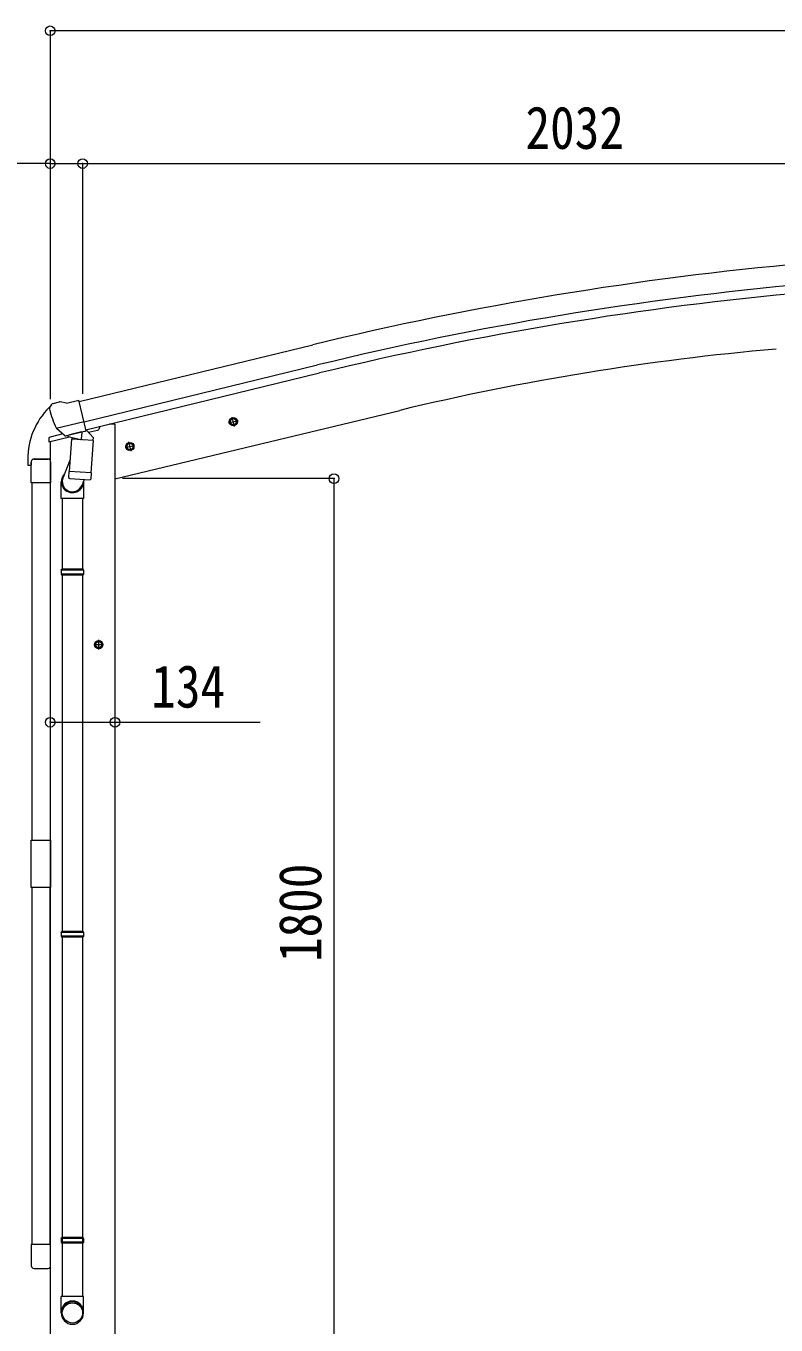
# Model space of a CAD drawing. Units: millimetres at full size. Extents: x -5590 to 5652, y -3902 to 3858.
# Drawn here: x -3385 to -1834, y -770 to 1917 of the extents above; entities that cross this region are included whole.
import ezdxf
from ezdxf.enums import TextEntityAlignment as Align

# ---------------------------------------------------------------- set-up
doc = ezdxf.new("R2010")
doc.units = ezdxf.units.MM
doc.header["$LTSCALE"] = 20
doc.header["$PDMODE"] = 32
doc.header["$PDSIZE"] = 20
for name, color, linetype, lineweight in [('0-1_本体', 4, 'Continuous', 9), ('0-2_部品', 7, 'Continuous', 9), ('0-A_寸法', 6, 'Continuous', 9), ('1-1_GLASS', 4, 'Continuous', 9), ('1-2_GLASS_SEAL', 4, 'Continuous', 9)]:
    doc.layers.add(name, color=color, linetype=linetype, lineweight=lineweight)
doc.styles.add('ＭＳ ゴシック', font='')
doc.styles.get('ＭＳ ゴシック').set_extended_font_data('MS Gothic')

msp = doc.modelspace()

# ---------------------------------------------------------------- linework, layer by layer
at = {"layer": '0-1_本体'}
for p, q in [((-3275.17, 1140.13), (-2792.24, 1257.43)), ((-3265.14, 1098.36), (-2782.1, 1215.69)), ((-3261.16, 1081.79), (-2778.08, 1199.12)), ((-3201.21, 980.41), (-2612.42, 1121.76)), ((-3201.21, 1093.53), (-3212.83, 1093.53)), ((-3201.21, 1093.53), (-3201.21, -1369.47)), ((-3335.21, 1057.42), (-3335.21, -1369.47))]:
    msp.add_line(p, q, dxfattribs=at)
for centre, radius, start, end in [((-1150.71, -5500.61), 6954.55, 95.15276, 103.65276), ((-1150.71, -5500.61), 6911.6, 95.15276, 103.65276), ((-1150.71, -5500.61), 6894.55, 95.15276, 103.65276), ((-1370.48, -4051.3), 5320.05, 95, 103.5)]:
    msp.add_arc(centre, radius, start, end, dxfattribs=at)
at = {"layer": '0-2_部品'}
for p, q in [((-3332.42, 1133.71), (-3336.27, 1127.42)), ((-3329.32, 1135.96), (-3316.14, 1139.13)), ((-3301.58, 1136.45), (-3314.84, 1139.15)), ((-3301.58, 1136.45), (-3275.65, 1142.68)), ((-3336.64, 1125.14), (-3336.36, 1123.99)), ((-2961.62, 1103.75), (-2963.75, 1096.55)), ((-2954.32, 1105.5), (-2961.62, 1103.75)), ((-2954.12, 1088.58), (-2958.79, 1108.03)), ((-2949.15, 1100.05), (-2954.32, 1105.5)), ((-3322.58, 1084.83), (-3265.08, 1098.64)), ((-3305.73, 1069.92), (-3322.11, 1084.41)), ((-3300.65, 1069.83), (-3263.95, 1078.64)), ((-3269.9, 1076.82), (-3270.92, 1062.21)), ((-3263.95, 1078.64), (-3262.42, 1079.01)), ((-3260.87, 1081.11), (-3259.92, 1081.05)), ((-3259.92, 1081.05), (-3246.61, 1065.73)), ((-3255.93, 1076.45), (-3237.04, 1080.99)), ((-3233.21, 1089.16), (-3233.21, 1085.85)), ((-2966.18, 1095.97), (-2946.73, 1100.64)), ((-2951.29, 1092.86), (-2949.15, 1100.05)), ((-3337.76, 1056.81), (-3295.06, 1067.06)), ((-3337.76, 1063.7), (-3337.76, 1056.81)), ((-3309.26, 1072.91), (-3335.46, 1066.61)), ((-3303.02, 1069.35), (-3295.5, 1071.16)), ((-3302.18, 1069.46), (-3300.65, 1069.83)), ((-3298.82, 1069.6), (-3298.87, 1068.86)), ((-3298.11, 1067.82), (-3272.3, 1061.38)), ((-3291.2, 1062.47), (-3295.87, 995.64)), ((-3245.51, 1059.28), (-3291.2, 1062.47)), ((-3289.42, 1065.65), (-3289.65, 1062.36)), ((-3250.18, 992.44), (-3245.51, 1059.28)), ((-3246.61, 1065.73), (-3247.05, 1059.39)), ((-3180.1, 1044.61), (-3160.65, 1049.28)), ((-3175.54, 1052.39), (-3177.67, 1045.19)), ((-3168.24, 1054.14), (-3175.54, 1052.39)), ((-3168.04, 1037.22), (-3172.71, 1056.67)), ((-3163.08, 1048.7), (-3168.24, 1054.14)), ((-3165.21, 1041.5), (-3163.08, 1048.7)), ((-3294.14, 1020.4), (-3308.83, 981.85)), ((-3296.73, 983.17), (-3295.86, 995.63)), ((-3250.18, 992.44), (-3295.87, 995.64)), ((-3312.2, 939.77), (-3312.2, 974.12)), ((-3296.33, 981.81), (-3296.33, 981.81)), ((-3294.89, 981.03), (-3253.19, 978.12)), ((-3264.8, 978.93), (-3269.35, 967.61)), ((-3266.2, 974.42), (-3266.2, 939.77)), ((-3250.19, 992.44), (-3251.08, 979.75)), ((-3266.2, 939.77), (-3312.2, 939.77)), ((-3310.2, 939.77), (-3310.2, 793.07)), ((-3268.2, 939.77), (-3268.2, 793.07)), ((-3312.2, 791.07), (-3311.2, 793.07)), ((-3266.2, 791.07), (-3312.2, 791.07)), ((-3266.2, 783.07), (-3312.2, 783.07)), ((-3267.2, 793.07), (-3311.2, 793.07)), ((-3267.2, 781.07), (-3311.2, 781.07)), ((-3310.2, 781.07), (-3310.2, 43.88)), ((-3268.2, 781.07), (-3268.2, 43.88)), ((-3266.2, 791.07), (-3267.2, 793.07)), ((-3266.2, 783.07), (-3267.2, 781.07)), ((-3266.2, 791.07), (-3266.2, 783.07)), ((-3234.71, 627.03), (-3234.71, 647.03)), ((-3224.71, 637.03), (-3244.71, 637.03)), ((-3234.71, 644.53), (-3241.21, 640.78)), ((-3241.21, 640.78), (-3241.21, 633.27)), ((-3241.21, 633.27), (-3234.71, 629.52)), ((-3228.21, 640.78), (-3234.71, 644.53)), ((-3312.2, 41.88), (-3311.2, 43.88)), ((-3266.2, 41.88), (-3312.2, 41.88)), ((-3266.2, 33.88), (-3312.2, 33.88)), ((-3267.2, 43.88), (-3311.2, 43.88)), ((-3267.2, 31.88), (-3311.2, 31.88)), ((-3310.2, 31.88), (-3310.2, -711.31)), ((-3268.2, 31.88), (-3268.2, -711.31)), ((-3266.2, 41.88), (-3267.2, 43.88)), ((-3266.2, 33.88), (-3267.2, 31.88)), ((-3266.2, 41.88), (-3266.2, 33.88)), ((-3312.2, -591.3), (-3311.2, -589.3)), ((-3267.2, -589.3), (-3311.2, -589.3)), ((-3266.2, -591.3), (-3267.2, -589.3)), ((-3266.2, -591.3), (-3312.2, -591.3)), ((-3266.2, -599.3), (-3312.2, -599.3)), ((-3267.2, -601.3), (-3311.2, -601.3)), ((-3310.2, -601.3), (-3310.2, -711.31)), ((-3268.2, -601.3), (-3268.2, -711.31)), ((-3266.2, -599.3), (-3267.2, -601.3)), ((-3266.2, -591.3), (-3266.2, -599.3)), ((-3312.2, -745.45), (-3312.2, -711.31)), ((-3266.2, -711.31), (-3312.2, -711.31)), ((-3266.2, -745.45), (-3266.2, -711.31))]:
    msp.add_line(p, q, dxfattribs=at)
for points in [[(-3270.22, 1077.23), (-3260.5, 1079.56), (-3275.65, 1142.68)], [(-3322.85, 1085.41), (-3322.27, 1084.56), (-3322.11, 1084.41)], [(-3270.22, 1077.23), (-3270.46, 1077.08), (-3295.22, 1071.13), (-3295.5, 1071.16)], [(-2963.75, 1096.55), (-2958.58, 1091.11), (-2951.29, 1092.86)], [(-3177.67, 1045.19), (-3172.51, 1039.75), (-3165.21, 1041.5)], [(-3312.2, 791.07), (-3312.2, 783.07), (-3311.2, 781.07)], [(-3234.71, 629.52), (-3228.21, 633.27), (-3228.21, 640.78)], [(-3312.2, 41.88), (-3312.2, 33.88), (-3311.2, 31.88)], [(-3312.2, -591.3), (-3312.2, -599.3), (-3311.2, -601.3)]]:
    msp.add_lwpolyline(points, dxfattribs=at)
for centre, radius in [((-2956.45, 1098.3), 8.5), ((-2956.45, 1098.3), 7.7), ((-2956.45, 1098.3), 6.5), ((-3170.37, 1046.94), 8.5), ((-3170.37, 1046.94), 7.7), ((-3170.37, 1046.94), 6.5), ((-3234.71, 637.03), 8.5), ((-3234.71, 637.03), 7.7), ((-3234.71, 637.03), 6.5)]:
    msp.add_circle(centre, radius, dxfattribs=at)
for centre, radius, start, end in [((-3328.15, 1131.1), 5, 103.5, 148.5), ((-3315.44, 1136.21), 3, 78.5, 103.5), ((-3139.55, 1171.24), 202.4, 193.5, 205.09125), ((-3269.3, 1076.73), 0.604, 100.59842, 172.20595), ((-3262.54, 1079.49), 0.5, 283.5, 318.76246), ((-3238.21, 1085.85), 5, 283.5, 0), ((-3334.76, 1063.7), 3, 103.5, 180), ((-3302.3, 1069.95), 0.5, 248.23754, 283.5), ((-3299.32, 1069.64), 0.5, 356, 103.5), ((-3297.87, 1068.79), 1, 176, 256), ((-3271.95, 1062.35), 1.03, 250.03897, 351.96569), ((-3282.2, 974.12), 30, 177.45142, 180), ((-3294.79, 983), 1.95, 175.04017, 217.47766), ((-3294.75, 983.03), 2, 217.40962, 266), ((-3253.05, 980.11), 2, 266, 349.46843)]:
    msp.add_arc(centre, radius, start, end, dxfattribs=at)
for centre, major_axis, ratio, start_param, end_param in [((-3333.72, 1125.85), (-1.57, -2.57), 0.99628, 4.712389, 5.4996506), ((-3303.74, 1072.18), (-0.73, -2.92), 0.997631, 5.8041905, 6.6006116), ((-3303.69, 1072.4), (2.63, 3.16), 0.650902, 4.0958226, 4.1686332), ((-3303.72, 1072.28), (-0.73, -2.92), 0.997631, 0.3902369, 0.4789948), ((-3289.2, 974.42), (23, 0), 0.996195, 2.3585569, 6.3253237), ((-3289.2, 974.42), (21, 0), 0.996195, 2.7786684, 5.9512394), ((-3289.2, -743.7), (-23, 0), 0.996195, 3.1415927, 6.2831853), ((-3289.2, -745.45), (-23, 0), 0.996195, 3.1415927, 6.2831853), ((-3289.2, -745.45), (0, -23.43), 0.981806, 4.712389, 7.8539816)]:
    msp.add_ellipse(centre, major_axis=major_axis, ratio=ratio, start_param=start_param, end_param=end_param, dxfattribs=at)
msp.add_ellipse((-3289.2, -745.45), major_axis=(21, 0), ratio=0.996195, dxfattribs=at)
at = {"layer": '0-A_寸法'}
for p, q in [((-3335.21, 1906.98), (-3335.21, 1632.36)), ((-1236.21, 1906.98), (-3335.21, 1906.98)), ((-3335.21, 1632.36), (-3535.21, 1632.36)), ((-3335.21, 1632.36), (-3335.21, 1144.8)), ((-3335.21, 1632.36), (-3268.21, 1632.36)), ((-3268.21, 1632.36), (-3268.21, 1155.93)), ((-3268.21, 1632.36), (-1236.21, 1632.36)), ((-2748.18, 980.51), (-3185.83, 980.51)), ((-2748.18, -819.47), (-2748.18, 980.51)), ((-3335.21, 476.58), (-3201.21, 476.58)), ((-3201.21, 476.58), (-2901.21, 476.58))]:
    msp.add_line(p, q, dxfattribs=at)
for p in [(-3335.21, 1906.98), (-3335.21, 1632.36), (-3268.21, 1632.36), (-2748.18, 980.51), (-3335.21, 476.58), (-3201.21, 476.58)]:
    msp.add_point(p, dxfattribs=at)
at = {"layer": '1-1_GLASS'}
for p, q in [((-3373.21, 971.92), (-3373.21, 232.92)), ((-3335.21, 971.92), (-3335.21, 232.92)), ((-3373.21, 134.92), (-3373.21, -604.08)), ((-3335.21, -604.08), (-3335.21, 134.92))]:
    msp.add_line(p, q, dxfattribs=at)
at = {"layer": '1-2_GLASS_SEAL'}
for p, q in [((-3368.45, 1021.41), (-3335.21, 1021.41)), ((-3381.71, 1020.4), (-3381.71, 1008.65)), ((-3381.21, 1008.15), (-3374.95, 1008.15)), ((-3374.45, 1015.41), (-3374.45, 1008.65)), ((-3374.21, 971.92), (-3374.21, 1015.62)), ((-3368.71, 1021.12), (-3339.71, 1021.12)), ((-3334.21, 1015.62), (-3334.21, 971.92)), ((-3334.21, 971.92), (-3374.21, 971.92)), ((-3374.21, -604.08), (-3374.21, -647.78)), ((-3334.21, -604.08), (-3374.21, -604.08)), ((-3334.21, -647.78), (-3334.21, -604.08)), ((-3368.71, -653.28), (-3339.71, -653.28))]:
    msp.add_line(p, q, dxfattribs=at)
msp.add_lwpolyline([(-3374.21, 232.92), (-3334.21, 232.92), (-3334.21, 134.92), (-3374.21, 134.92)], close=True, dxfattribs=at)
for centre, radius, start, end in [((-3332.96, 1122.43), 6.95, 109.83581, 129.45641), ((-3229.45, 1020.4), 152.26, 135.14293, 180), ((-3368.45, 1015.41), 6, 90, 180), ((-3381.21, 1008.65), 0.5, 180, 270), ((-3374.95, 1008.65), 0.5, 270, 0), ((-3368.71, 1015.62), 5.5, 90, 180), ((-3339.71, 1015.62), 5.5, 0, 90), ((-3368.71, -647.78), 5.5, 180, 270), ((-3339.71, -647.78), 5.5, 270, 0)]:
    msp.add_arc(centre, radius, start, end, dxfattribs=at)

# ---------------------------------------------------------------- texts
at = {"layer": '0-A_寸法', "color": 7, "style": 'ＭＳ ゴシック', "width": 0.85}
for s, p in [('2032', (-2352.21, 1636.36)), ('134', (-3126.21, 480.58))]:
    msp.add_text(s, height=87.98, dxfattribs=at).set_placement(p, align=Align.BOTTOM_LEFT)
msp.add_text('1800', height=87.98, rotation=90, dxfattribs=at).set_placement((-2748.18, -19.48), align=Align.BOTTOM_LEFT)

doc.saveas('drawing.dxf')
